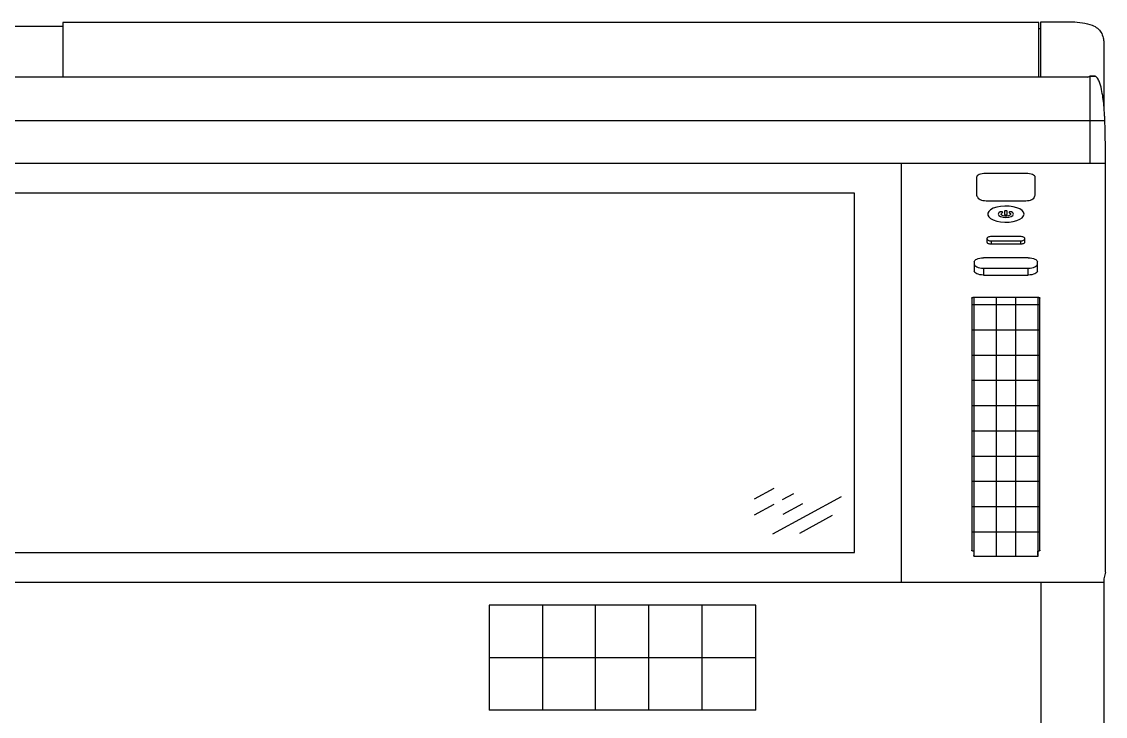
# Model space of a CAD drawing. Extents: x -49 to 275, y -8 to 142.
# Drawn here: x 79.86 to 95.3, y 35.39 to 45.28 of the extents above; entities that cross this region are included whole.
import ezdxf
from ezdxf.enums import TextEntityAlignment as Align

# ---------------------------------------------------------------- set-up
doc = ezdxf.new("R2010")
doc.units = 0
doc.header["$LTSCALE"] = 0.5
doc.header["$MEASUREMENT"] = 0
doc.layers.add('OBJECT', color=7, linetype='CONTINUOUS')
doc.layers.add('RISER', color=7, linetype='CONTINUOUS')
doc.styles.add('ARIAL', font='arial.ttf')

# ---------------------------------------------------------------- blocks, each defined once
blk = doc.blocks.new('*U48')
at = {"layer": 'RISER'}
for p, q in [((27, 16.254), (13.1, 16.254)), ((13.1, 16.254), (13.1, 15.472)), ((27, 15.472), (27, 16.254)), ((27.03, 15.472), (27.03, 16.263)), ((27.03, 16.263), (27.33, 16.263)), ((13.1, 16.193), (11.541, 16.193)), ((27.03, 16.163), (27, 16.163)), ((27.93, 15.913), (27.93, 15.056)), ((27.7, 15.472), (-27.73, 15.472)), ((27.7, 15.472), (27.73, 15.486)), ((27.8, 15.486), (27.73, 15.486)), ((27.73, 15.486), (27.8, 15.486)), ((27.73, 15.486), (27.73, 14.246)), ((27.943, 14.853), (-27.943, 14.853)), ((27.95, 8.425), (27.95, 14.506)), ((27.95, 14.246), (-27.95, 14.246)), ((25.04, 14.246), (25.04, 8.281)), ((26.82, 14.103), (26.245, 14.103)), ((26.115, 14.046), (26.115, 13.794)), ((26.95, 13.794), (26.95, 14.046)), ((24.375, 13.822), (0.675, 13.822)), ((24.375, 8.705), (24.375, 13.822)), ((26.254, 13.714), (26.815, 13.714)), ((26.512, 13.563), (26.512, 13.524)), ((26.552, 13.524), (26.552, 13.563)), ((26.262, 13.176), (26.262, 13.126)), ((26.739, 13.204), (26.325, 13.204)), ((26.325, 13.143), (26.325, 13.098)), ((26.325, 13.143), (26.739, 13.143)), ((26.735, 13.144), (26.735, 13.143)), ((26.739, 13.143), (26.739, 13.098)), ((26.802, 13.126), (26.802, 13.176)), ((26.325, 13.098), (26.739, 13.098)), ((26.082, 12.843), (26.082, 12.713)), ((26.852, 12.9), (26.212, 12.9)), ((26.982, 12.713), (26.982, 12.843)), ((26.212, 12.755), (26.852, 12.755)), ((26.212, 12.755), (26.212, 12.656)), ((26.852, 12.656), (26.852, 12.755)), ((26.212, 12.656), (26.852, 12.656)), ((26.047, 12.326), (26.047, 8.737)), ((27.018, 12.23), (26.047, 12.23)), ((26.077, 12.34), (26.988, 12.34)), ((26.077, 12.34), (26.077, 8.648)), ((26.393, 12.34), (26.393, 8.648)), ((26.672, 12.34), (26.672, 8.648)), ((26.988, 12.34), (26.988, 8.648)), ((27.018, 8.737), (27.018, 12.326)), ((27.018, 11.871), (26.047, 11.871)), ((27.018, 11.511), (26.047, 11.511)), ((27.018, 11.152), (26.047, 11.152)), ((27.018, 10.792), (26.047, 10.792)), ((27.018, 10.433), (26.047, 10.433)), ((27.018, 10.073), (26.047, 10.073)), ((22.952, 9.467), (23.232, 9.619)), ((27.018, 9.714), (26.047, 9.714)), ((23.214, 8.973), (24.189, 9.502)), ((23.351, 9.46), (23.513, 9.547)), ((22.952, 9.243), (23.232, 9.395)), ((23.361, 9.251), (23.642, 9.403)), ((27.018, 9.354), (26.047, 9.354)), ((23.597, 8.981), (24.064, 9.235)), ((27.018, 8.995), (26.047, 8.995)), ((0.675, 8.705), (24.375, 8.705)), ((26.077, 8.723), (26.077, 8.667)), ((26.988, 8.648), (26.077, 8.648)), ((26.988, 8.667), (26.988, 8.723)), ((27.95, 8.425), (27.93, 8.328)), ((-27.93, 8.281), (27.93, 8.281)), ((27.03, 8.281), (27.03, -8.922)), ((27.93, 8.328), (27.93, -8.328)), ((22.971, 7.954), (19.171, 7.954)), ((19.171, 7.954), (19.171, 6.461)), ((19.933, 7.954), (19.933, 6.461)), ((20.683, 7.954), (20.683, 6.461)), ((21.446, 6.461), (21.446, 7.954)), ((22.208, 6.461), (22.208, 7.954)), ((22.971, 6.461), (22.971, 7.954)), ((22.971, 7.204), (19.171, 7.204)), ((22.971, 6.461), (19.171, 6.461))]:
    blk.add_line(p, q, dxfattribs=at)
at = {"layer": 'RISER', "flags": 128}
for points in [[(26.245, 14.103), (26.22, 14.102), (26.195, 14.099), (26.173, 14.093), (26.153, 14.086), (26.137, 14.078), (26.125, 14.068), (26.117, 14.057), (26.115, 14.046)], [(26.95, 14.046), (26.948, 14.057), (26.94, 14.068), (26.928, 14.078), (26.912, 14.086), (26.892, 14.093), (26.87, 14.099), (26.845, 14.102), (26.82, 14.103)], [(26.129, 13.768), (26.131, 13.758), (26.139, 13.748), (26.15, 13.739), (26.166, 13.73), (26.185, 13.724), (26.206, 13.718), (26.23, 13.715), (26.254, 13.714)], [(26.815, 13.714), (26.839, 13.715), (26.863, 13.718), (26.884, 13.724), (26.903, 13.73), (26.919, 13.739), (26.93, 13.748), (26.938, 13.758), (26.94, 13.772)], [(26.792, 13.524), (26.785, 13.55), (26.765, 13.575), (26.732, 13.597), (26.688, 13.615), (26.635, 13.628), (26.578, 13.636), (26.517, 13.637), (26.458, 13.633), (26.402, 13.622), (26.354, 13.606), (26.315, 13.586), (26.288, 13.562), (26.274, 13.537), (26.274, 13.51), (26.288, 13.485), (26.315, 13.461), (26.354, 13.441), (26.402, 13.425), (26.458, 13.414), (26.517, 13.41), (26.578, 13.411), (26.635, 13.419), (26.688, 13.432), (26.732, 13.45), (26.765, 13.472), (26.785, 13.497), (26.792, 13.524)], [(26.453, 13.555), (26.431, 13.54), (26.425, 13.522), (26.434, 13.504), (26.458, 13.49), (26.492, 13.48), (26.532, 13.476), (26.573, 13.48), (26.607, 13.49), (26.631, 13.504), (26.64, 13.522), (26.634, 13.54), (26.612, 13.555)], [(26.482, 13.543), (26.486, 13.546), (26.487, 13.55), (26.486, 13.553), (26.481, 13.556), (26.474, 13.558), (26.466, 13.558), (26.459, 13.557), (26.453, 13.555)], [(26.583, 13.543), (26.597, 13.533), (26.6, 13.52), (26.591, 13.509), (26.572, 13.5), (26.547, 13.495), (26.518, 13.495), (26.493, 13.5), (26.474, 13.509), (26.465, 13.52), (26.468, 13.533), (26.482, 13.543)], [(26.552, 13.563), (26.551, 13.566), (26.547, 13.569), (26.54, 13.571), (26.532, 13.572), (26.525, 13.571), (26.518, 13.569), (26.514, 13.566), (26.512, 13.563)], [(26.512, 13.524), (26.514, 13.52), (26.518, 13.517), (26.525, 13.515), (26.532, 13.515), (26.54, 13.515), (26.547, 13.517), (26.551, 13.52), (26.552, 13.524)], [(26.612, 13.555), (26.606, 13.557), (26.599, 13.558), (26.591, 13.558), (26.584, 13.556), (26.579, 13.553), (26.578, 13.55), (26.579, 13.546), (26.583, 13.543)], [(26.325, 13.204), (26.313, 13.203), (26.301, 13.201), (26.29, 13.199), (26.281, 13.195), (26.273, 13.191), (26.267, 13.186), (26.264, 13.181), (26.262, 13.176)], [(26.262, 13.171), (26.264, 13.165), (26.267, 13.16), (26.273, 13.156), (26.281, 13.151), (26.29, 13.148), (26.301, 13.145), (26.313, 13.144), (26.325, 13.143)], [(26.262, 13.126), (26.264, 13.121), (26.267, 13.115), (26.273, 13.111), (26.281, 13.106), (26.29, 13.103), (26.301, 13.1), (26.313, 13.099), (26.325, 13.098)], [(26.802, 13.176), (26.801, 13.181), (26.798, 13.186), (26.792, 13.191), (26.784, 13.195), (26.775, 13.199), (26.764, 13.201), (26.752, 13.203), (26.739, 13.204)], [(26.739, 13.143), (26.752, 13.144), (26.764, 13.145), (26.775, 13.148), (26.784, 13.151), (26.792, 13.156), (26.798, 13.16), (26.801, 13.165), (26.802, 13.171)], [(26.739, 13.098), (26.752, 13.099), (26.764, 13.1), (26.775, 13.103), (26.784, 13.106), (26.792, 13.111), (26.798, 13.115), (26.801, 13.121), (26.802, 13.126)], [(26.082, 12.843), (26.085, 12.854), (26.092, 12.865), (26.104, 12.875), (26.121, 12.884), (26.14, 12.891), (26.163, 12.896), (26.187, 12.899), (26.212, 12.9)], [(26.852, 12.9), (26.878, 12.899), (26.902, 12.896), (26.925, 12.891), (26.944, 12.884), (26.961, 12.875), (26.973, 12.865), (26.98, 12.854), (26.982, 12.843)], [(26.082, 12.812), (26.085, 12.801), (26.092, 12.79), (26.104, 12.78), (26.121, 12.772), (26.14, 12.765), (26.163, 12.759), (26.187, 12.756), (26.212, 12.755)], [(26.212, 12.656), (26.187, 12.657), (26.163, 12.661), (26.14, 12.666), (26.121, 12.673), (26.104, 12.682), (26.092, 12.691), (26.085, 12.702), (26.082, 12.713)], [(26.852, 12.755), (26.878, 12.756), (26.902, 12.759), (26.925, 12.765), (26.944, 12.772), (26.961, 12.78), (26.973, 12.79), (26.98, 12.801), (26.982, 12.812)], [(26.982, 12.713), (26.98, 12.702), (26.973, 12.691), (26.961, 12.682), (26.944, 12.673), (26.925, 12.666), (26.902, 12.661), (26.878, 12.657), (26.852, 12.656)], [(26.047, 12.326), (26.048, 12.329), (26.049, 12.332), (26.052, 12.334), (26.056, 12.336), (26.061, 12.338), (26.066, 12.339), (26.072, 12.34), (26.078, 12.34)], [(26.987, 12.34), (26.993, 12.34), (26.999, 12.339), (27.004, 12.338), (27.009, 12.336), (27.013, 12.334), (27.016, 12.332), (27.017, 12.329), (27.018, 12.326)], [(26.077, 8.723), (26.072, 8.723), (26.066, 8.724), (26.061, 8.725), (26.056, 8.727), (26.052, 8.729), (26.049, 8.731), (26.048, 8.734), (26.047, 8.737)], [(27.018, 8.737), (27.017, 8.734), (27.016, 8.731), (27.013, 8.729), (27.009, 8.727), (27.004, 8.725), (26.999, 8.724), (26.993, 8.723), (26.988, 8.723)]]:
    blk.add_lwpolyline(points, dxfattribs=at)
at = {"layer": 'RISER'}
for centre, radius, start, end in [((26.151, 13.797), 0.0366, 184.9493, 232.196), ((26.916, 13.796), 0.0344, 314.9971, 355.9547)]:
    blk.add_arc(centre, radius, start, end, dxfattribs=at)
for points, knots in [([(27.33, 16.263), (27.379, 16.263), (27.477, 16.263), (27.623, 16.253), (27.747, 16.224), (27.838, 16.176), (27.894, 16.112), (27.919, 16.041), (27.929, 15.972), (27.93, 15.932), (27.93, 15.913), (27.93, 15.913)], [0, 0, 0, 0, 0.181912, 0.363659, 0.542983, 0.650148, 0.741059, 0.849563, 0.927548, 0.999997, 1, 1, 1, 1]), ([(27.95, 14.506), (27.95, 14.558), (27.949, 14.652), (27.946, 14.773), (27.943, 14.859), (27.94, 14.923), (27.936, 14.981), (27.93, 15.06), (27.921, 15.155), (27.903, 15.27), (27.88, 15.369), (27.853, 15.437), (27.832, 15.468), (27.817, 15.48), (27.808, 15.485), (27.803, 15.486), (27.8, 15.486)], [0, 0, 0, 0, 0.149715, 0.268108, 0.350827, 0.400585, 0.454193, 0.520312, 0.638411, 0.758655, 0.879375, 0.939825, 0.970033, 0.985091, 0.992586, 1, 1, 1, 1]), ([(26.087, 8.648), (26.086, 8.649), (26.082, 8.651), (26.078, 8.657), (26.077, 8.663), (26.077, 8.667)], [0, 0, 0, 0, 0.3025497, 0.5883995, 1, 1, 1, 1]), ([(26.988, 8.667), (26.988, 8.665), (26.987, 8.66), (26.984, 8.653), (26.98, 8.65), (26.978, 8.648)], [0, 0, 0, 0, 0.258674, 0.533665, 1, 1, 1, 1])]:
    blk.add_open_spline(points, degree=3, knots=knots, dxfattribs=at)
at = {"layer": 'RISER', "color": 1, "style": 'ARIAL'}
blk.add_attdef('STATIONID', text='', height=0.688, dxfattribs=at).set_placement((0, 17.891), align=Align.CENTER)
blk.add_attdef('DRAWINGREF', text='', height=0.688, dxfattribs=at).set_placement((0, -9.423), align=Align.TOP_CENTER)

msp = doc.modelspace()

# ---------------------------------------------------------------- block references
at = {"layer": 'OBJECT'}
msp.add_blockref('*U48', (67.35, 29.015), dxfattribs=at)

doc.saveas('drawing.dxf')
